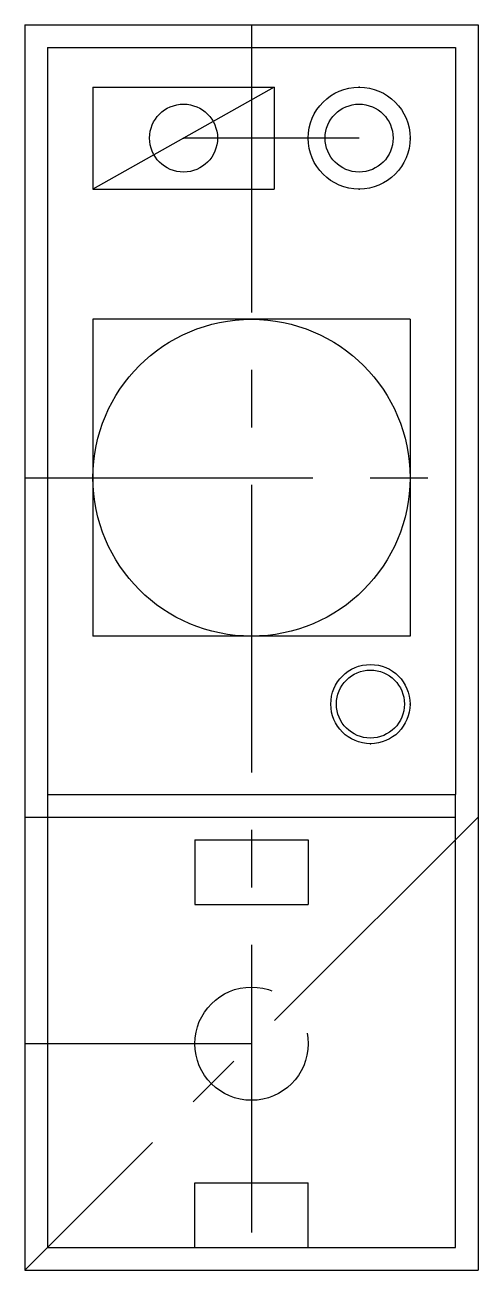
# Model space of a CAD drawing. Header units: millimetres. Extents: x 0 to 20, y 0 to 55.
import ezdxf

# ---------------------------------------------------------------- set-up
doc = ezdxf.new("R2010")
doc.units = ezdxf.units.MM
doc.header["$PDSIZE"] = -1
doc.linetypes.add('CENTERX2', pattern=[20.32, 12.7, -2.54, 2.54, -2.54])

msp = doc.modelspace()

# ---------------------------------------------------------------- linework, layer by layer
at = {"color": 7, "linetype": 'Continuous'}
for p, q in [((0, 55), (20, 55)), ((0, 55), (0, 0)), ((20, 55), (20, 0)), ((1, 54), (19, 54)), ((1, 54), (1, 21)), ((19, 54), (19, 21)), ((3, 52.25), (11, 52.25)), ((3, 52.25), (3, 47.75)), ((11, 52.25), (11, 47.75)), ((3, 47.75), (11, 47.75)), ((17, 42), (3, 42)), ((3, 42), (3, 28)), ((17, 42), (17, 28)), ((17, 28), (3, 28)), ((1, 21), (1, 1)), ((1, 21), (19, 21)), ((19, 1), (19, 21)), ((1, 20), (19, 20)), ((1, 1), (19, 1)), ((0, 0), (20, 0))]:
    msp.add_line(p, q, dxfattribs=at)
at = {"color": 7, "linetype": 'CENTERX2'}
for p, q in [((10, 55), (10, 0)), ((11, 52.25), (3, 47.75)), ((14.75, 50), (7, 50)), ((0, 35), (20, 35)), ((0, 20), (20, 20)), ((20, 20), (0, 0)), ((20, 20), (20, 0)), ((7.5, 19), (7.5, 16.15)), ((7.5, 19), (12.5, 19)), ((12.5, 19), (12.5, 16.15)), ((7.5, 16.15), (12.5, 16.15)), ((10, 10), (0, 10)), ((7.5, 1), (7.5, 3.85)), ((7.5, 3.85), (12.5, 3.85)), ((12.5, 1), (12.5, 3.85)), ((7.5, 1), (12.5, 1))]:
    msp.add_line(p, q, dxfattribs=at)
at = {"color": 7, "linetype": 'Continuous'}
for centre, radius in [((14.75, 50), 2.25), ((7, 50), 1.5), ((14.75, 50), 1.5), ((10, 35), 7), ((15.25, 25), 1.75), ((15.25, 25), 1.5)]:
    msp.add_circle(centre, radius, dxfattribs=at)
at = {"color": 7, "linetype": 'CENTERX2'}
msp.add_circle((10, 10), 2.5, dxfattribs=at)
at = {"color": 7, "linetype": 'Continuous'}
for p in [(14.75, 52.25), (7, 50), (17, 50), (14.75, 47.75), (17, 35), (10, 28), (17, 25), (15.25, 23.25)]:
    msp.add_point(p, dxfattribs=at)

doc.saveas('drawing.dxf')
